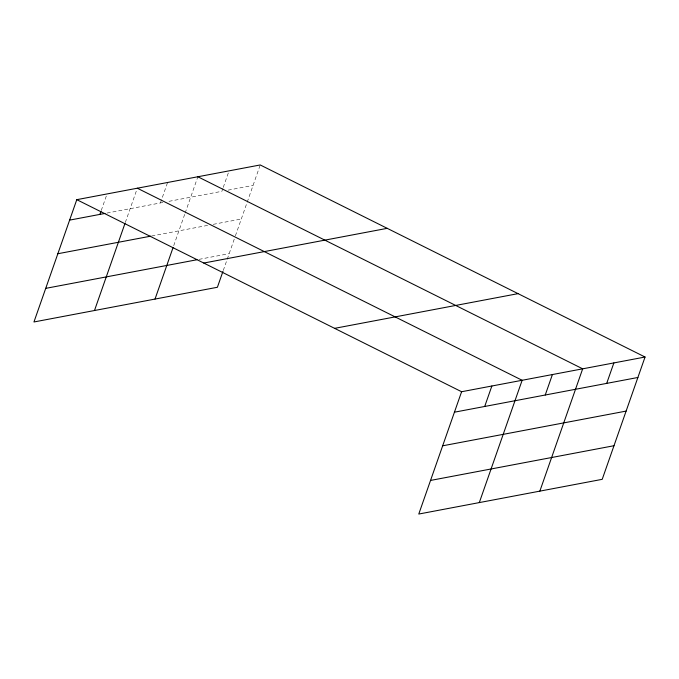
<?xml version="1.0" encoding="UTF-8"?>
<svg xmlns="http://www.w3.org/2000/svg" width="679" height="679" viewBox="0 0 679 679"><rect width="100%" height="100%" fill="white"/><g stroke="black" fill="none" stroke-linecap="round" stroke-linejoin="round"><path stroke-width="0.51" stroke-dasharray="3.4 2.55" d="M101.247 210.498L106.713 194.915M125.309 222.508L137.319 188.21M160.422 202.945L167.586 182.481M173.722 245.671L184.807 214.021M185.155 213.036L197.861 176.761M222.899 188.397L221.88 191.317L167.484 201.612M223.247 187.421L229.044 170.862M223.281 270.463L235.061 236.835M235.401 235.851L246.833 203.208M247.181 202.223L260.227 164.955M106.951 213.062L163.452 202.376M228.119 190.137L253.063 185.418M151.68 235.986L210.108 224.927M213.223 224.342L241.291 219.028M199.023 259.361L229.171 253.657"/><path stroke-width="1.02" d="M645.05 357.027L461.601 391.732L418.773 514.045L602.214 479.332L645.05 357.027L260.227 164.955L76.786 199.668L33.95 321.973L217.399 287.268L222.933 271.447M99.889 214.403L100.908 211.475M94.491 310.524L124.961 223.501M155.024 299.066L173.035 247.648M484.704 406.466L491.868 386.003M479.306 502.587L522.143 380.282L137.319 188.21M545.245 395.017L552.409 374.553M539.847 491.138L582.675 368.824L197.861 176.761M606.695 383.389L613.867 362.925M69.614 220.123L104.931 213.444M57.851 253.734L150.67 236.173M45.722 288.363L196.944 259.751M203.776 263.045L387.217 228.339M334.611 328.347L518.06 293.642M454.438 412.195L637.887 377.482M442.666 445.806L626.114 411.092M430.537 480.435L613.986 445.721M76.786 199.668L461.601 391.732"/></g></svg>
